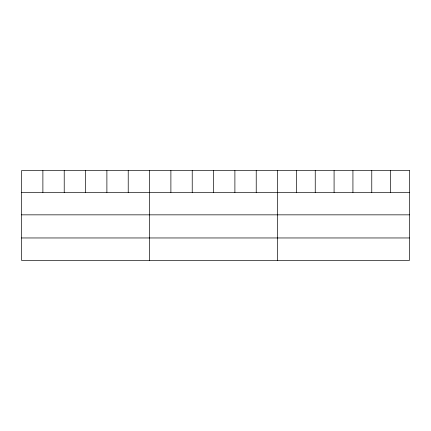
<?xml version="1.0" encoding="UTF-8"?>
<svg xmlns="http://www.w3.org/2000/svg" width="431" height="431" viewBox="0 0 431 431"><rect width="100%" height="100%" fill="white"/><g stroke="black" fill="none" stroke-linecap="round" stroke-linejoin="round"><path stroke-width="0.65" d="M21.55 192.409L409.45 192.409M21.55 214.843L409.45 214.843M21.55 237.96L409.45 237.96M390.61 170.606L390.61 192.409M371.77 170.606L371.77 192.409M352.93 170.606L352.93 192.409M334.084 170.606L334.084 192.409M315.244 170.606L315.244 192.409M296.404 170.606L296.404 192.409M277.564 170.606L277.564 260.394M256.229 170.606L256.229 192.409M234.895 170.606L234.895 192.409M213.56 170.606L213.56 192.409M192.226 170.606L192.226 192.409M170.891 170.606L170.891 192.409M149.557 170.606L149.557 260.394M128.222 170.606L128.222 192.409M106.888 170.606L106.888 192.409M85.553 170.606L85.553 192.409M64.219 170.606L64.219 192.409M42.884 170.606L42.884 192.409M409.45 170.606L21.55 170.606L21.55 260.394L409.45 260.394L409.45 170.606"/></g></svg>
